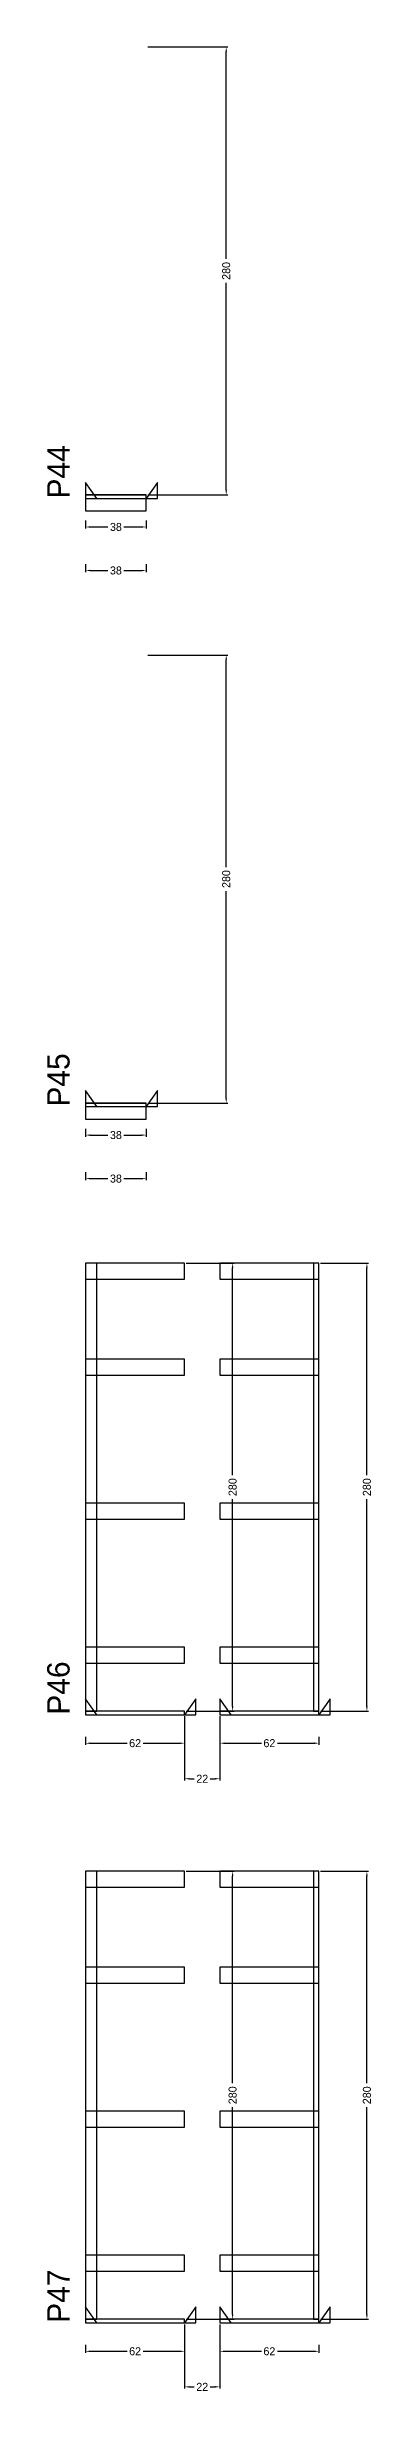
# Model space of a CAD drawing. Header units: centimetres. Extents: x -10500 to 4299, y -12546 to 295.
# Drawn here: x 3976 to 4179, y -9163 to -7698 of the extents above; entities that cross this region are included whole.
import ezdxf

# ---------------------------------------------------------------- set-up
doc = ezdxf.new("R2010")
doc.units = ezdxf.units.CM
for name, color, linetype in [('COTA', 241, 'Continuous'), ('NOMENCLATURA', 7, 'Continuous'), ('SARR_2.2x10', 60, 'Continuous'), ('SARR_2.2x7', 40, 'Continuous')]:
    doc.layers.add(name, color=color, linetype=linetype)
doc.dimstyles.new('PAINEL-NOVA', dxfattribs={"dimtxt": 5, "dimasz": 3, "dimexe": 1, "dimexo": 1, "dimgap": 1, "dimtad": 1, "dimcen": 2.5, "dimazin": 3, "dimtfac": 1, "dimtmove": 0, "dimatfit": 3})

# ---------------------------------------------------------------- blocks, each defined once
blk = doc.blocks.new('_CLOSEDFILLED')
at = {"color": 0, "linetype": 'BYBLOCK'}
blk.add_solid([(-1, 0.16), (0, 0), (-1, -0.16)], dxfattribs=at)
blk = doc.blocks.new('*D719')
for p, q in [((4000, -7993.8), (4000, -7998.8)), ((4003, -7997.8), (4014, -7997.8)), ((4024, -7997.8), (4035, -7997.8)), ((4038, -7993.8), (4038, -7998.8))]:
    blk.add_line(p, q)
at = {"layer": 'Defpoints'}
for p in [(4000, -7992.8), (4000, -7997.8), (4038, -7992.8)]:
    blk.add_point(p, dxfattribs=at)
at = {"layer": 'SARR_2.2x10', "xscale": 3, "yscale": 3, "rotation": 180}
blk.add_blockref('_CLOSEDFILLED', (4000, -7997.8), dxfattribs=at)
at = {"layer": 'SARR_2.2x10', "xscale": 3, "yscale": 3}
blk.add_blockref('_CLOSEDFILLED', (4038, -7997.8), dxfattribs=at)
at = {"layer": 'SARR_2.2x10', "insert": (4019, -7997.8), "char_height": 5, "attachment_point": 5}
blk.add_mtext('38', dxfattribs=at)
blk = doc.blocks.new('*D720')
for p, q in [((4039, -7697.8), (4089, -7697.8)), ((4088, -7830.3), (4088, -7700.8)), ((4088, -7974.8), (4088, -7845.3)), ((4039, -7977.8), (4089, -7977.8))]:
    blk.add_line(p, q)
at = {"layer": 'Defpoints'}
for p in [(4038, -7697.8), (4038, -7977.8), (4088, -7977.8)]:
    blk.add_point(p, dxfattribs=at)
at = {"layer": 'SARR_2.2x10', "xscale": 3, "yscale": 3}
for p, rotation in [((4088, -7697.8), 90), ((4088, -7977.8), 270)]:
    blk.add_blockref('_CLOSEDFILLED', p, dxfattribs=dict(at, rotation=rotation))
at = {"layer": 'SARR_2.2x10', "insert": (4088, -7837.8), "char_height": 5, "attachment_point": 5, "rotation": 90}
blk.add_mtext('280', dxfattribs=at)
blk = doc.blocks.new('*D721')
for p, q in [((4039, -7697.8), (4089, -7697.8)), ((4088, -7830.3), (4088, -7700.8)), ((4088, -7974.8), (4088, -7845.3)), ((4039, -7977.8), (4089, -7977.8))]:
    blk.add_line(p, q)
at = {"layer": 'Defpoints'}
for p in [(4038, -7697.8), (4038, -7977.8), (4088, -7977.8)]:
    blk.add_point(p, dxfattribs=at)
at = {"layer": 'SARR_2.2x10', "xscale": 3, "yscale": 3}
for p, rotation in [((4088, -7697.8), 90), ((4088, -7977.8), 270)]:
    blk.add_blockref('_CLOSEDFILLED', p, dxfattribs=dict(at, rotation=rotation))
at = {"layer": 'SARR_2.2x10', "insert": (4088, -7837.8), "char_height": 5, "attachment_point": 5, "rotation": 90}
blk.add_mtext('280', dxfattribs=at)
blk = doc.blocks.new('*D722')
for p, q in [((4039, -7697.8), (4089, -7697.8)), ((4088, -7830.3), (4088, -7700.8)), ((4088, -7974.8), (4088, -7845.3)), ((4039, -7977.8), (4089, -7977.8))]:
    blk.add_line(p, q)
at = {"layer": 'Defpoints'}
for p in [(4038, -7697.8), (4038, -7977.8), (4088, -7977.8)]:
    blk.add_point(p, dxfattribs=at)
at = {"layer": 'SARR_2.2x10', "xscale": 3, "yscale": 3}
for p, rotation in [((4088, -7697.8), 90), ((4088, -7977.8), 270)]:
    blk.add_blockref('_CLOSEDFILLED', p, dxfattribs=dict(at, rotation=rotation))
at = {"layer": 'SARR_2.2x10', "insert": (4088, -7837.8), "char_height": 5, "attachment_point": 5, "rotation": 90}
blk.add_mtext('280', dxfattribs=at)
blk = doc.blocks.new('*D723')
for p, q in [((4039, -7697.8), (4089, -7697.8)), ((4088, -7830.3), (4088, -7700.8)), ((4088, -7974.8), (4088, -7845.3)), ((4039, -7977.8), (4089, -7977.8))]:
    blk.add_line(p, q)
at = {"layer": 'Defpoints'}
for p in [(4038, -7697.8), (4038, -7977.8), (4088, -7977.8)]:
    blk.add_point(p, dxfattribs=at)
at = {"layer": 'SARR_2.2x10', "xscale": 3, "yscale": 3}
for p, rotation in [((4088, -7697.8), 90), ((4088, -7977.8), 270)]:
    blk.add_blockref('_CLOSEDFILLED', p, dxfattribs=dict(at, rotation=rotation))
at = {"layer": 'SARR_2.2x10', "insert": (4088, -7837.8), "char_height": 5, "attachment_point": 5, "rotation": 90}
blk.add_mtext('280', dxfattribs=at)
blk = doc.blocks.new('*D724')
for p, q in [((4000, -8021), (4000, -8026)), ((4003, -8025), (4014, -8025)), ((4024, -8025), (4035, -8025)), ((4038, -8021), (4038, -8026))]:
    blk.add_line(p, q)
at = {"layer": 'Defpoints'}
for p in [(4000, -8020), (4000, -8025), (4038, -8020)]:
    blk.add_point(p, dxfattribs=at)
at = {"layer": 'SARR_2.2x10', "xscale": 3, "yscale": 3, "rotation": 180}
blk.add_blockref('_CLOSEDFILLED', (4000, -8025), dxfattribs=at)
at = {"layer": 'SARR_2.2x10', "xscale": 3, "yscale": 3}
blk.add_blockref('_CLOSEDFILLED', (4038, -8025), dxfattribs=at)
at = {"layer": 'SARR_2.2x10', "insert": (4019, -8025), "char_height": 5, "attachment_point": 5}
blk.add_mtext('38', dxfattribs=at)
blk = doc.blocks.new('GRA-E')
at = {"layer": 'SARR_2.2x7'}
blk.add_lwpolyline([(0, 0), (7, 0), (0, 10)], close=True, dxfattribs=at)
blk = doc.blocks.new('GRA-D')
at = {"layer": 'SARR_2.2x7'}
blk.add_lwpolyline([(0, 0), (7, 0), (7, 10)], close=True, dxfattribs=at)
blk = doc.blocks.new('*D745')
for p, q in [((4000, -8373.8), (4000, -8378.8)), ((4003, -8377.8), (4014, -8377.8)), ((4024, -8377.8), (4035, -8377.8)), ((4038, -8373.8), (4038, -8378.8))]:
    blk.add_line(p, q)
at = {"layer": 'Defpoints'}
for p in [(4000, -8372.8), (4000, -8377.8), (4038, -8372.8)]:
    blk.add_point(p, dxfattribs=at)
at = {"layer": 'SARR_2.2x10', "xscale": 3, "yscale": 3, "rotation": 180}
blk.add_blockref('_CLOSEDFILLED', (4000, -8377.8), dxfattribs=at)
at = {"layer": 'SARR_2.2x10', "xscale": 3, "yscale": 3}
blk.add_blockref('_CLOSEDFILLED', (4038, -8377.8), dxfattribs=at)
at = {"layer": 'SARR_2.2x10', "insert": (4019, -8377.8), "char_height": 5, "attachment_point": 5}
blk.add_mtext('38', dxfattribs=at)
blk = doc.blocks.new('*D746')
for p, q in [((4039, -8077.8), (4089, -8077.8)), ((4088, -8210.3), (4088, -8080.8)), ((4088, -8354.8), (4088, -8225.3)), ((4039, -8357.8), (4089, -8357.8))]:
    blk.add_line(p, q)
at = {"layer": 'Defpoints'}
for p in [(4038, -8077.8), (4038, -8357.8), (4088, -8357.8)]:
    blk.add_point(p, dxfattribs=at)
at = {"layer": 'SARR_2.2x10', "xscale": 3, "yscale": 3}
for p, rotation in [((4088, -8077.8), 90), ((4088, -8357.8), 270)]:
    blk.add_blockref('_CLOSEDFILLED', p, dxfattribs=dict(at, rotation=rotation))
at = {"layer": 'SARR_2.2x10', "insert": (4088, -8217.8), "char_height": 5, "attachment_point": 5, "rotation": 90}
blk.add_mtext('280', dxfattribs=at)
blk = doc.blocks.new('*D747')
for p, q in [((4039, -8077.8), (4089, -8077.8)), ((4088, -8210.3), (4088, -8080.8)), ((4088, -8354.8), (4088, -8225.3)), ((4039, -8357.8), (4089, -8357.8))]:
    blk.add_line(p, q)
at = {"layer": 'Defpoints'}
for p in [(4038, -8077.8), (4038, -8357.8), (4088, -8357.8)]:
    blk.add_point(p, dxfattribs=at)
at = {"layer": 'SARR_2.2x10', "xscale": 3, "yscale": 3}
for p, rotation in [((4088, -8077.8), 90), ((4088, -8357.8), 270)]:
    blk.add_blockref('_CLOSEDFILLED', p, dxfattribs=dict(at, rotation=rotation))
at = {"layer": 'SARR_2.2x10', "insert": (4088, -8217.8), "char_height": 5, "attachment_point": 5, "rotation": 90}
blk.add_mtext('280', dxfattribs=at)
blk = doc.blocks.new('*D748')
for p, q in [((4039, -8077.8), (4089, -8077.8)), ((4088, -8210.3), (4088, -8080.8)), ((4088, -8354.8), (4088, -8225.3)), ((4039, -8357.8), (4089, -8357.8))]:
    blk.add_line(p, q)
at = {"layer": 'Defpoints'}
for p in [(4038, -8077.8), (4038, -8357.8), (4088, -8357.8)]:
    blk.add_point(p, dxfattribs=at)
at = {"layer": 'SARR_2.2x10', "xscale": 3, "yscale": 3}
for p, rotation in [((4088, -8077.8), 90), ((4088, -8357.8), 270)]:
    blk.add_blockref('_CLOSEDFILLED', p, dxfattribs=dict(at, rotation=rotation))
at = {"layer": 'SARR_2.2x10', "insert": (4088, -8217.8), "char_height": 5, "attachment_point": 5, "rotation": 90}
blk.add_mtext('280', dxfattribs=at)
blk = doc.blocks.new('*D749')
for p, q in [((4039, -8077.8), (4089, -8077.8)), ((4088, -8210.3), (4088, -8080.8)), ((4088, -8354.8), (4088, -8225.3)), ((4039, -8357.8), (4089, -8357.8))]:
    blk.add_line(p, q)
at = {"layer": 'Defpoints'}
for p in [(4038, -8077.8), (4038, -8357.8), (4088, -8357.8)]:
    blk.add_point(p, dxfattribs=at)
at = {"layer": 'SARR_2.2x10', "xscale": 3, "yscale": 3}
for p, rotation in [((4088, -8077.8), 90), ((4088, -8357.8), 270)]:
    blk.add_blockref('_CLOSEDFILLED', p, dxfattribs=dict(at, rotation=rotation))
at = {"layer": 'SARR_2.2x10', "insert": (4088, -8217.8), "char_height": 5, "attachment_point": 5, "rotation": 90}
blk.add_mtext('280', dxfattribs=at)
blk = doc.blocks.new('*D750')
for p, q in [((4000, -8401), (4000, -8406)), ((4003, -8405), (4014, -8405)), ((4024, -8405), (4035, -8405)), ((4038, -8401), (4038, -8406))]:
    blk.add_line(p, q)
at = {"layer": 'Defpoints'}
for p in [(4000, -8400), (4000, -8405), (4038, -8400)]:
    blk.add_point(p, dxfattribs=at)
at = {"layer": 'SARR_2.2x10', "xscale": 3, "yscale": 3, "rotation": 180}
blk.add_blockref('_CLOSEDFILLED', (4000, -8405), dxfattribs=at)
at = {"layer": 'SARR_2.2x10', "xscale": 3, "yscale": 3}
blk.add_blockref('_CLOSEDFILLED', (4038, -8405), dxfattribs=at)
at = {"layer": 'SARR_2.2x10', "insert": (4019, -8405), "char_height": 5, "attachment_point": 5}
blk.add_mtext('38', dxfattribs=at)
blk = doc.blocks.new('*D771')
for p, q in [((4000, -8753.8), (4000, -8758.8)), ((4003, -8757.8), (4026, -8757.8)), ((4036, -8757.8), (4059, -8757.8)), ((4062, -8753.8), (4062, -8758.8))]:
    blk.add_line(p, q)
at = {"layer": 'Defpoints'}
for p in [(4000, -8752.8), (4000, -8757.8), (4062, -8752.8)]:
    blk.add_point(p, dxfattribs=at)
at = {"layer": 'SARR_2.2x10', "xscale": 3, "yscale": 3, "rotation": 180}
blk.add_blockref('_CLOSEDFILLED', (4000, -8757.8), dxfattribs=at)
at = {"layer": 'SARR_2.2x10', "xscale": 3, "yscale": 3}
blk.add_blockref('_CLOSEDFILLED', (4062, -8757.8), dxfattribs=at)
at = {"layer": 'SARR_2.2x10', "insert": (4031, -8757.8), "char_height": 5, "attachment_point": 5}
blk.add_mtext('62', dxfattribs=at)
blk = doc.blocks.new('*D772')
for p, q in [((4063, -8457.8), (4093, -8457.8)), ((4092, -8590.3), (4092, -8460.8)), ((4092, -8734.8), (4092, -8605.3)), ((4063, -8737.8), (4093, -8737.8))]:
    blk.add_line(p, q)
at = {"layer": 'Defpoints'}
for p in [(4062, -8457.8), (4062, -8737.8), (4092, -8737.8)]:
    blk.add_point(p, dxfattribs=at)
at = {"layer": 'SARR_2.2x10', "xscale": 3, "yscale": 3}
for p, rotation in [((4092, -8457.8), 90), ((4092, -8737.8), 270)]:
    blk.add_blockref('_CLOSEDFILLED', p, dxfattribs=dict(at, rotation=rotation))
at = {"layer": 'SARR_2.2x10', "insert": (4092, -8597.8), "char_height": 5, "attachment_point": 5, "rotation": 90}
blk.add_mtext('280', dxfattribs=at)
blk = doc.blocks.new('*D773')
for p, q in [((4084, -8753.8), (4084, -8758.8)), ((4087, -8757.8), (4110, -8757.8)), ((4120, -8757.8), (4143, -8757.8)), ((4146, -8753.8), (4146, -8758.8))]:
    blk.add_line(p, q)
at = {"layer": 'Defpoints'}
for p in [(4084, -8752.8), (4084, -8757.8), (4146, -8752.8)]:
    blk.add_point(p, dxfattribs=at)
at = {"layer": 'SARR_2.2x10', "xscale": 3, "yscale": 3, "rotation": 180}
blk.add_blockref('_CLOSEDFILLED', (4084, -8757.8), dxfattribs=at)
at = {"layer": 'SARR_2.2x10', "xscale": 3, "yscale": 3}
blk.add_blockref('_CLOSEDFILLED', (4146, -8757.8), dxfattribs=at)
at = {"layer": 'SARR_2.2x10', "insert": (4115, -8757.8), "char_height": 5, "attachment_point": 5}
blk.add_mtext('62', dxfattribs=at)
blk = doc.blocks.new('*D774')
for p, q in [((4147, -8457.8), (4177, -8457.8)), ((4176, -8590.3), (4176, -8460.8)), ((4176, -8734.8), (4176, -8605.3)), ((4147, -8737.8), (4177, -8737.8))]:
    blk.add_line(p, q)
at = {"layer": 'Defpoints'}
for p in [(4146, -8457.8), (4146, -8737.8), (4176, -8737.8)]:
    blk.add_point(p, dxfattribs=at)
at = {"layer": 'SARR_2.2x10', "xscale": 3, "yscale": 3}
for p, rotation in [((4176, -8457.8), 90), ((4176, -8737.8), 270)]:
    blk.add_blockref('_CLOSEDFILLED', p, dxfattribs=dict(at, rotation=rotation))
at = {"layer": 'SARR_2.2x10', "insert": (4176, -8597.8), "char_height": 5, "attachment_point": 5, "rotation": 90}
blk.add_mtext('280', dxfattribs=at)
blk = doc.blocks.new('*D775')
for p, q in [((4147, -8457.8), (4177, -8457.8)), ((4176, -8590.3), (4176, -8460.8)), ((4176, -8734.8), (4176, -8605.3)), ((4147, -8737.8), (4177, -8737.8))]:
    blk.add_line(p, q)
at = {"layer": 'Defpoints'}
for p in [(4146, -8457.8), (4146, -8737.8), (4176, -8737.8)]:
    blk.add_point(p, dxfattribs=at)
at = {"layer": 'SARR_2.2x10', "xscale": 3, "yscale": 3}
for p, rotation in [((4176, -8457.8), 90), ((4176, -8737.8), 270)]:
    blk.add_blockref('_CLOSEDFILLED', p, dxfattribs=dict(at, rotation=rotation))
at = {"layer": 'SARR_2.2x10', "insert": (4176, -8597.8), "char_height": 5, "attachment_point": 5, "rotation": 90}
blk.add_mtext('280', dxfattribs=at)
blk = doc.blocks.new('*D776')
for p, q in [((4147, -8457.8), (4177, -8457.8)), ((4176, -8590.3), (4176, -8460.8)), ((4176, -8734.8), (4176, -8605.3)), ((4147, -8737.8), (4177, -8737.8))]:
    blk.add_line(p, q)
at = {"layer": 'Defpoints'}
for p in [(4146, -8457.8), (4146, -8737.8), (4176, -8737.8)]:
    blk.add_point(p, dxfattribs=at)
at = {"layer": 'SARR_2.2x10', "xscale": 3, "yscale": 3}
for p, rotation in [((4176, -8457.8), 90), ((4176, -8737.8), 270)]:
    blk.add_blockref('_CLOSEDFILLED', p, dxfattribs=dict(at, rotation=rotation))
at = {"layer": 'SARR_2.2x10', "insert": (4176, -8597.8), "char_height": 5, "attachment_point": 5, "rotation": 90}
blk.add_mtext('280', dxfattribs=at)
blk = doc.blocks.new('*D777')
for p, q in [((4147, -8457.8), (4177, -8457.8)), ((4176, -8590.3), (4176, -8460.8)), ((4176, -8734.8), (4176, -8605.3)), ((4147, -8737.8), (4177, -8737.8))]:
    blk.add_line(p, q)
at = {"layer": 'Defpoints'}
for p in [(4146, -8457.8), (4146, -8737.8), (4176, -8737.8)]:
    blk.add_point(p, dxfattribs=at)
at = {"layer": 'SARR_2.2x10', "xscale": 3, "yscale": 3}
for p, rotation in [((4176, -8457.8), 90), ((4176, -8737.8), 270)]:
    blk.add_blockref('_CLOSEDFILLED', p, dxfattribs=dict(at, rotation=rotation))
at = {"layer": 'SARR_2.2x10', "insert": (4176, -8597.8), "char_height": 5, "attachment_point": 5, "rotation": 90}
blk.add_mtext('280', dxfattribs=at)
blk = doc.blocks.new('*D778')
for p, q in [((4147, -8457.8), (4177, -8457.8)), ((4176, -8590.3), (4176, -8460.8)), ((4176, -8734.8), (4176, -8605.3)), ((4147, -8737.8), (4177, -8737.8))]:
    blk.add_line(p, q)
at = {"layer": 'Defpoints'}
for p in [(4146, -8457.8), (4146, -8737.8), (4176, -8737.8)]:
    blk.add_point(p, dxfattribs=at)
at = {"layer": 'SARR_2.2x10', "xscale": 3, "yscale": 3}
for p, rotation in [((4176, -8457.8), 90), ((4176, -8737.8), 270)]:
    blk.add_blockref('_CLOSEDFILLED', p, dxfattribs=dict(at, rotation=rotation))
at = {"layer": 'SARR_2.2x10', "insert": (4176, -8597.8), "char_height": 5, "attachment_point": 5, "rotation": 90}
blk.add_mtext('280', dxfattribs=at)
blk = doc.blocks.new('*D779')
for p, q in [((4147, -8457.8), (4177, -8457.8)), ((4176, -8590.3), (4176, -8460.8)), ((4176, -8734.8), (4176, -8605.3)), ((4147, -8737.8), (4177, -8737.8))]:
    blk.add_line(p, q)
at = {"layer": 'Defpoints'}
for p in [(4146, -8457.8), (4146, -8737.8), (4176, -8737.8)]:
    blk.add_point(p, dxfattribs=at)
at = {"layer": 'SARR_2.2x10', "xscale": 3, "yscale": 3}
for p, rotation in [((4176, -8457.8), 90), ((4176, -8737.8), 270)]:
    blk.add_blockref('_CLOSEDFILLED', p, dxfattribs=dict(at, rotation=rotation))
at = {"layer": 'SARR_2.2x10', "insert": (4176, -8597.8), "char_height": 5, "attachment_point": 5, "rotation": 90}
blk.add_mtext('280', dxfattribs=at)
blk = doc.blocks.new('*D780')
for p, q in [((4147, -8457.8), (4177, -8457.8)), ((4176, -8590.3), (4176, -8460.8)), ((4176, -8734.8), (4176, -8605.3)), ((4147, -8737.8), (4177, -8737.8))]:
    blk.add_line(p, q)
at = {"layer": 'Defpoints'}
for p in [(4146, -8457.8), (4146, -8737.8), (4176, -8737.8)]:
    blk.add_point(p, dxfattribs=at)
at = {"layer": 'SARR_2.2x10', "xscale": 3, "yscale": 3}
for p, rotation in [((4176, -8457.8), 90), ((4176, -8737.8), 270)]:
    blk.add_blockref('_CLOSEDFILLED', p, dxfattribs=dict(at, rotation=rotation))
at = {"layer": 'SARR_2.2x10', "insert": (4176, -8597.8), "char_height": 5, "attachment_point": 5, "rotation": 90}
blk.add_mtext('280', dxfattribs=at)
blk = doc.blocks.new('*D781')
for p, q in [((4147, -8457.8), (4177, -8457.8)), ((4176, -8590.3), (4176, -8460.8)), ((4176, -8734.8), (4176, -8605.3)), ((4147, -8737.8), (4177, -8737.8))]:
    blk.add_line(p, q)
at = {"layer": 'Defpoints'}
for p in [(4146, -8457.8), (4146, -8737.8), (4176, -8737.8)]:
    blk.add_point(p, dxfattribs=at)
at = {"layer": 'SARR_2.2x10', "xscale": 3, "yscale": 3}
for p, rotation in [((4176, -8457.8), 90), ((4176, -8737.8), 270)]:
    blk.add_blockref('_CLOSEDFILLED', p, dxfattribs=dict(at, rotation=rotation))
at = {"layer": 'SARR_2.2x10', "insert": (4176, -8597.8), "char_height": 5, "attachment_point": 5, "rotation": 90}
blk.add_mtext('280', dxfattribs=at)
blk = doc.blocks.new('*D782')
for p, q in [((4147, -8457.8), (4177, -8457.8)), ((4176, -8590.3), (4176, -8460.8)), ((4176, -8734.8), (4176, -8605.3)), ((4147, -8737.8), (4177, -8737.8))]:
    blk.add_line(p, q)
at = {"layer": 'Defpoints'}
for p in [(4146, -8457.8), (4146, -8737.8), (4176, -8737.8)]:
    blk.add_point(p, dxfattribs=at)
at = {"layer": 'SARR_2.2x10', "xscale": 3, "yscale": 3}
for p, rotation in [((4176, -8457.8), 90), ((4176, -8737.8), 270)]:
    blk.add_blockref('_CLOSEDFILLED', p, dxfattribs=dict(at, rotation=rotation))
at = {"layer": 'SARR_2.2x10', "insert": (4176, -8597.8), "char_height": 5, "attachment_point": 5, "rotation": 90}
blk.add_mtext('280', dxfattribs=at)
blk = doc.blocks.new('*D783')
for p, q in [((4147, -8457.8), (4177, -8457.8)), ((4176, -8590.3), (4176, -8460.8)), ((4176, -8734.8), (4176, -8605.3)), ((4147, -8737.8), (4177, -8737.8))]:
    blk.add_line(p, q)
at = {"layer": 'Defpoints'}
for p in [(4146, -8457.8), (4146, -8737.8), (4176, -8737.8)]:
    blk.add_point(p, dxfattribs=at)
at = {"layer": 'SARR_2.2x10', "xscale": 3, "yscale": 3}
for p, rotation in [((4176, -8457.8), 90), ((4176, -8737.8), 270)]:
    blk.add_blockref('_CLOSEDFILLED', p, dxfattribs=dict(at, rotation=rotation))
at = {"layer": 'SARR_2.2x10', "insert": (4176, -8597.8), "char_height": 5, "attachment_point": 5, "rotation": 90}
blk.add_mtext('280', dxfattribs=at)
blk = doc.blocks.new('*D784')
for p, q in [((4062, -8741), (4062, -8781)), ((4084, -8741), (4084, -8781)), ((4065, -8780), (4068, -8780)), ((4078, -8780), (4081, -8780))]:
    blk.add_line(p, q)
at = {"layer": 'Defpoints'}
for p in [(4062, -8740), (4084, -8740), (4062, -8780)]:
    blk.add_point(p, dxfattribs=at)
at = {"layer": 'COTA', "xscale": 3, "yscale": 3, "rotation": 180}
blk.add_blockref('_CLOSEDFILLED', (4062, -8780), dxfattribs=at)
at = {"layer": 'COTA', "xscale": 3, "yscale": 3}
blk.add_blockref('_CLOSEDFILLED', (4084, -8780), dxfattribs=at)
at = {"layer": 'COTA', "insert": (4073, -8780), "char_height": 5, "attachment_point": 5}
blk.add_mtext('22', dxfattribs=at)
blk = doc.blocks.new('*D805')
for p, q in [((4000, -9133.8), (4000, -9138.8)), ((4003, -9137.8), (4026, -9137.8)), ((4036, -9137.8), (4059, -9137.8)), ((4062, -9133.8), (4062, -9138.8))]:
    blk.add_line(p, q)
at = {"layer": 'Defpoints'}
for p in [(4000, -9132.8), (4000, -9137.8), (4062, -9132.8)]:
    blk.add_point(p, dxfattribs=at)
at = {"layer": 'SARR_2.2x10', "xscale": 3, "yscale": 3, "rotation": 180}
blk.add_blockref('_CLOSEDFILLED', (4000, -9137.8), dxfattribs=at)
at = {"layer": 'SARR_2.2x10', "xscale": 3, "yscale": 3}
blk.add_blockref('_CLOSEDFILLED', (4062, -9137.8), dxfattribs=at)
at = {"layer": 'SARR_2.2x10', "insert": (4031, -9137.8), "char_height": 5, "attachment_point": 5}
blk.add_mtext('62', dxfattribs=at)
blk = doc.blocks.new('*D806')
for p, q in [((4063, -8837.8), (4093, -8837.8)), ((4092, -8970.3), (4092, -8840.8)), ((4092, -9114.8), (4092, -8985.3)), ((4063, -9117.8), (4093, -9117.8))]:
    blk.add_line(p, q)
at = {"layer": 'Defpoints'}
for p in [(4062, -8837.8), (4062, -9117.8), (4092, -9117.8)]:
    blk.add_point(p, dxfattribs=at)
at = {"layer": 'SARR_2.2x10', "xscale": 3, "yscale": 3}
for p, rotation in [((4092, -8837.8), 90), ((4092, -9117.8), 270)]:
    blk.add_blockref('_CLOSEDFILLED', p, dxfattribs=dict(at, rotation=rotation))
at = {"layer": 'SARR_2.2x10', "insert": (4092, -8977.8), "char_height": 5, "attachment_point": 5, "rotation": 90}
blk.add_mtext('280', dxfattribs=at)
blk = doc.blocks.new('*D807')
for p, q in [((4084, -9133.8), (4084, -9138.8)), ((4087, -9137.8), (4110, -9137.8)), ((4120, -9137.8), (4143, -9137.8)), ((4146, -9133.8), (4146, -9138.8))]:
    blk.add_line(p, q)
at = {"layer": 'Defpoints'}
for p in [(4084, -9132.8), (4084, -9137.8), (4146, -9132.8)]:
    blk.add_point(p, dxfattribs=at)
at = {"layer": 'SARR_2.2x10', "xscale": 3, "yscale": 3, "rotation": 180}
blk.add_blockref('_CLOSEDFILLED', (4084, -9137.8), dxfattribs=at)
at = {"layer": 'SARR_2.2x10', "xscale": 3, "yscale": 3}
blk.add_blockref('_CLOSEDFILLED', (4146, -9137.8), dxfattribs=at)
at = {"layer": 'SARR_2.2x10', "insert": (4115, -9137.8), "char_height": 5, "attachment_point": 5}
blk.add_mtext('62', dxfattribs=at)
blk = doc.blocks.new('*D808')
for p, q in [((4147, -8837.8), (4177, -8837.8)), ((4176, -8970.3), (4176, -8840.8)), ((4176, -9114.8), (4176, -8985.3)), ((4147, -9117.8), (4177, -9117.8))]:
    blk.add_line(p, q)
at = {"layer": 'Defpoints'}
for p in [(4146, -8837.8), (4146, -9117.8), (4176, -9117.8)]:
    blk.add_point(p, dxfattribs=at)
at = {"layer": 'SARR_2.2x10', "xscale": 3, "yscale": 3}
for p, rotation in [((4176, -8837.8), 90), ((4176, -9117.8), 270)]:
    blk.add_blockref('_CLOSEDFILLED', p, dxfattribs=dict(at, rotation=rotation))
at = {"layer": 'SARR_2.2x10', "insert": (4176, -8977.8), "char_height": 5, "attachment_point": 5, "rotation": 90}
blk.add_mtext('280', dxfattribs=at)
blk = doc.blocks.new('*D809')
for p, q in [((4147, -8837.8), (4177, -8837.8)), ((4176, -8970.3), (4176, -8840.8)), ((4176, -9114.8), (4176, -8985.3)), ((4147, -9117.8), (4177, -9117.8))]:
    blk.add_line(p, q)
at = {"layer": 'Defpoints'}
for p in [(4146, -8837.8), (4146, -9117.8), (4176, -9117.8)]:
    blk.add_point(p, dxfattribs=at)
at = {"layer": 'SARR_2.2x10', "xscale": 3, "yscale": 3}
for p, rotation in [((4176, -8837.8), 90), ((4176, -9117.8), 270)]:
    blk.add_blockref('_CLOSEDFILLED', p, dxfattribs=dict(at, rotation=rotation))
at = {"layer": 'SARR_2.2x10', "insert": (4176, -8977.8), "char_height": 5, "attachment_point": 5, "rotation": 90}
blk.add_mtext('280', dxfattribs=at)
blk = doc.blocks.new('*D810')
for p, q in [((4147, -8837.8), (4177, -8837.8)), ((4176, -8970.3), (4176, -8840.8)), ((4176, -9114.8), (4176, -8985.3)), ((4147, -9117.8), (4177, -9117.8))]:
    blk.add_line(p, q)
at = {"layer": 'Defpoints'}
for p in [(4146, -8837.8), (4146, -9117.8), (4176, -9117.8)]:
    blk.add_point(p, dxfattribs=at)
at = {"layer": 'SARR_2.2x10', "xscale": 3, "yscale": 3}
for p, rotation in [((4176, -8837.8), 90), ((4176, -9117.8), 270)]:
    blk.add_blockref('_CLOSEDFILLED', p, dxfattribs=dict(at, rotation=rotation))
at = {"layer": 'SARR_2.2x10', "insert": (4176, -8977.8), "char_height": 5, "attachment_point": 5, "rotation": 90}
blk.add_mtext('280', dxfattribs=at)
blk = doc.blocks.new('*D811')
for p, q in [((4147, -8837.8), (4177, -8837.8)), ((4176, -8970.3), (4176, -8840.8)), ((4176, -9114.8), (4176, -8985.3)), ((4147, -9117.8), (4177, -9117.8))]:
    blk.add_line(p, q)
at = {"layer": 'Defpoints'}
for p in [(4146, -8837.8), (4146, -9117.8), (4176, -9117.8)]:
    blk.add_point(p, dxfattribs=at)
at = {"layer": 'SARR_2.2x10', "xscale": 3, "yscale": 3}
for p, rotation in [((4176, -8837.8), 90), ((4176, -9117.8), 270)]:
    blk.add_blockref('_CLOSEDFILLED', p, dxfattribs=dict(at, rotation=rotation))
at = {"layer": 'SARR_2.2x10', "insert": (4176, -8977.8), "char_height": 5, "attachment_point": 5, "rotation": 90}
blk.add_mtext('280', dxfattribs=at)
blk = doc.blocks.new('*D812')
for p, q in [((4147, -8837.8), (4177, -8837.8)), ((4176, -8970.3), (4176, -8840.8)), ((4176, -9114.8), (4176, -8985.3)), ((4147, -9117.8), (4177, -9117.8))]:
    blk.add_line(p, q)
at = {"layer": 'Defpoints'}
for p in [(4146, -8837.8), (4146, -9117.8), (4176, -9117.8)]:
    blk.add_point(p, dxfattribs=at)
at = {"layer": 'SARR_2.2x10', "xscale": 3, "yscale": 3}
for p, rotation in [((4176, -8837.8), 90), ((4176, -9117.8), 270)]:
    blk.add_blockref('_CLOSEDFILLED', p, dxfattribs=dict(at, rotation=rotation))
at = {"layer": 'SARR_2.2x10', "insert": (4176, -8977.8), "char_height": 5, "attachment_point": 5, "rotation": 90}
blk.add_mtext('280', dxfattribs=at)
blk = doc.blocks.new('*D813')
for p, q in [((4147, -8837.8), (4177, -8837.8)), ((4176, -8970.3), (4176, -8840.8)), ((4176, -9114.8), (4176, -8985.3)), ((4147, -9117.8), (4177, -9117.8))]:
    blk.add_line(p, q)
at = {"layer": 'Defpoints'}
for p in [(4146, -8837.8), (4146, -9117.8), (4176, -9117.8)]:
    blk.add_point(p, dxfattribs=at)
at = {"layer": 'SARR_2.2x10', "xscale": 3, "yscale": 3}
for p, rotation in [((4176, -8837.8), 90), ((4176, -9117.8), 270)]:
    blk.add_blockref('_CLOSEDFILLED', p, dxfattribs=dict(at, rotation=rotation))
at = {"layer": 'SARR_2.2x10', "insert": (4176, -8977.8), "char_height": 5, "attachment_point": 5, "rotation": 90}
blk.add_mtext('280', dxfattribs=at)
blk = doc.blocks.new('*D814')
for p, q in [((4147, -8837.8), (4177, -8837.8)), ((4176, -8970.3), (4176, -8840.8)), ((4176, -9114.8), (4176, -8985.3)), ((4147, -9117.8), (4177, -9117.8))]:
    blk.add_line(p, q)
at = {"layer": 'Defpoints'}
for p in [(4146, -8837.8), (4146, -9117.8), (4176, -9117.8)]:
    blk.add_point(p, dxfattribs=at)
at = {"layer": 'SARR_2.2x10', "xscale": 3, "yscale": 3}
for p, rotation in [((4176, -8837.8), 90), ((4176, -9117.8), 270)]:
    blk.add_blockref('_CLOSEDFILLED', p, dxfattribs=dict(at, rotation=rotation))
at = {"layer": 'SARR_2.2x10', "insert": (4176, -8977.8), "char_height": 5, "attachment_point": 5, "rotation": 90}
blk.add_mtext('280', dxfattribs=at)
blk = doc.blocks.new('*D815')
for p, q in [((4147, -8837.8), (4177, -8837.8)), ((4176, -8970.3), (4176, -8840.8)), ((4176, -9114.8), (4176, -8985.3)), ((4147, -9117.8), (4177, -9117.8))]:
    blk.add_line(p, q)
at = {"layer": 'Defpoints'}
for p in [(4146, -8837.8), (4146, -9117.8), (4176, -9117.8)]:
    blk.add_point(p, dxfattribs=at)
at = {"layer": 'SARR_2.2x10', "xscale": 3, "yscale": 3}
for p, rotation in [((4176, -8837.8), 90), ((4176, -9117.8), 270)]:
    blk.add_blockref('_CLOSEDFILLED', p, dxfattribs=dict(at, rotation=rotation))
at = {"layer": 'SARR_2.2x10', "insert": (4176, -8977.8), "char_height": 5, "attachment_point": 5, "rotation": 90}
blk.add_mtext('280', dxfattribs=at)
blk = doc.blocks.new('*D816')
for p, q in [((4147, -8837.8), (4177, -8837.8)), ((4176, -8970.3), (4176, -8840.8)), ((4176, -9114.8), (4176, -8985.3)), ((4147, -9117.8), (4177, -9117.8))]:
    blk.add_line(p, q)
at = {"layer": 'Defpoints'}
for p in [(4146, -8837.8), (4146, -9117.8), (4176, -9117.8)]:
    blk.add_point(p, dxfattribs=at)
at = {"layer": 'SARR_2.2x10', "xscale": 3, "yscale": 3}
for p, rotation in [((4176, -8837.8), 90), ((4176, -9117.8), 270)]:
    blk.add_blockref('_CLOSEDFILLED', p, dxfattribs=dict(at, rotation=rotation))
at = {"layer": 'SARR_2.2x10', "insert": (4176, -8977.8), "char_height": 5, "attachment_point": 5, "rotation": 90}
blk.add_mtext('280', dxfattribs=at)
blk = doc.blocks.new('*D817')
for p, q in [((4147, -8837.8), (4177, -8837.8)), ((4176, -8970.3), (4176, -8840.8)), ((4176, -9114.8), (4176, -8985.3)), ((4147, -9117.8), (4177, -9117.8))]:
    blk.add_line(p, q)
at = {"layer": 'Defpoints'}
for p in [(4146, -8837.8), (4146, -9117.8), (4176, -9117.8)]:
    blk.add_point(p, dxfattribs=at)
at = {"layer": 'SARR_2.2x10', "xscale": 3, "yscale": 3}
for p, rotation in [((4176, -8837.8), 90), ((4176, -9117.8), 270)]:
    blk.add_blockref('_CLOSEDFILLED', p, dxfattribs=dict(at, rotation=rotation))
at = {"layer": 'SARR_2.2x10', "insert": (4176, -8977.8), "char_height": 5, "attachment_point": 5, "rotation": 90}
blk.add_mtext('280', dxfattribs=at)
blk = doc.blocks.new('*D818')
for p, q in [((4062, -9121), (4062, -9161)), ((4084, -9121), (4084, -9161)), ((4065, -9160), (4068, -9160)), ((4078, -9160), (4081, -9160))]:
    blk.add_line(p, q)
at = {"layer": 'Defpoints'}
for p in [(4062, -9120), (4084, -9120), (4062, -9160)]:
    blk.add_point(p, dxfattribs=at)
at = {"layer": 'COTA', "xscale": 3, "yscale": 3, "rotation": 180}
blk.add_blockref('_CLOSEDFILLED', (4062, -9160), dxfattribs=at)
at = {"layer": 'COTA', "xscale": 3, "yscale": 3}
blk.add_blockref('_CLOSEDFILLED', (4084, -9160), dxfattribs=at)
at = {"layer": 'COTA', "insert": (4073, -9160), "char_height": 5, "attachment_point": 5}
blk.add_mtext('22', dxfattribs=at)

msp = doc.modelspace()

# ---------------------------------------------------------------- linework, layer by layer
at = {"layer": 'SARR_2.2x10'}
for p, q in [((4038, -7977.8), (4000, -7977.8)), ((4000, -7977.8), (4000, -7987.8)), ((4038, -7987.8), (4038, -7977.8)), ((4000, -7987.8), (4038, -7987.8)), ((4038, -8357.8), (4000, -8357.8)), ((4000, -8357.8), (4000, -8367.8)), ((4000, -8367.8), (4038, -8367.8)), ((4038, -8367.8), (4038, -8357.8)), ((4062, -8457.8), (4000, -8457.8)), ((4000, -8457.8), (4000, -8467.8)), ((4000, -8467.8), (4062, -8467.8)), ((4062, -8467.8), (4062, -8457.8)), ((4146, -8457.8), (4084, -8457.8)), ((4084, -8457.8), (4084, -8467.8)), ((4084, -8467.8), (4146, -8467.8)), ((4146, -8467.8), (4146, -8457.8)), ((4062, -8517.8), (4000, -8517.8)), ((4000, -8517.8), (4000, -8527.8)), ((4000, -8527.8), (4062, -8527.8)), ((4062, -8527.8), (4062, -8517.8)), ((4146, -8517.8), (4084, -8517.8)), ((4084, -8517.8), (4084, -8527.8)), ((4084, -8527.8), (4146, -8527.8)), ((4146, -8527.8), (4146, -8517.8)), ((4062, -8607.8), (4000, -8607.8)), ((4000, -8607.8), (4000, -8617.8)), ((4062, -8617.8), (4062, -8607.8)), ((4146, -8607.8), (4084, -8607.8)), ((4084, -8607.8), (4084, -8617.8)), ((4146, -8617.8), (4146, -8607.8)), ((4000, -8617.8), (4062, -8617.8)), ((4084, -8617.8), (4146, -8617.8)), ((4062, -8697.8), (4000, -8697.8)), ((4000, -8697.8), (4000, -8707.8)), ((4062, -8707.8), (4062, -8697.8)), ((4146, -8697.8), (4084, -8697.8)), ((4084, -8697.8), (4084, -8707.8)), ((4146, -8707.8), (4146, -8697.8)), ((4000, -8707.8), (4062, -8707.8)), ((4084, -8707.8), (4146, -8707.8)), ((4062, -8837.8), (4000, -8837.8)), ((4000, -8837.8), (4000, -8847.8)), ((4000, -8847.8), (4062, -8847.8)), ((4062, -8847.8), (4062, -8837.8)), ((4146, -8837.8), (4084, -8837.8)), ((4084, -8837.8), (4084, -8847.8)), ((4084, -8847.8), (4146, -8847.8)), ((4146, -8847.8), (4146, -8837.8)), ((4062, -8897.8), (4000, -8897.8)), ((4000, -8897.8), (4000, -8907.8)), ((4000, -8907.8), (4062, -8907.8)), ((4062, -8907.8), (4062, -8897.8)), ((4146, -8897.8), (4084, -8897.8)), ((4084, -8897.8), (4084, -8907.8)), ((4084, -8907.8), (4146, -8907.8)), ((4146, -8907.8), (4146, -8897.8)), ((4062, -8987.8), (4000, -8987.8)), ((4000, -8987.8), (4000, -8997.8)), ((4000, -8997.8), (4062, -8997.8)), ((4062, -8997.8), (4062, -8987.8)), ((4146, -8987.8), (4084, -8987.8)), ((4084, -8987.8), (4084, -8997.8)), ((4084, -8997.8), (4146, -8997.8)), ((4146, -8997.8), (4146, -8987.8)), ((4062, -9077.8), (4000, -9077.8)), ((4000, -9077.8), (4000, -9087.8)), ((4062, -9087.8), (4062, -9077.8)), ((4146, -9077.8), (4084, -9077.8)), ((4084, -9077.8), (4084, -9087.8)), ((4146, -9087.8), (4146, -9077.8)), ((4000, -9087.8), (4062, -9087.8)), ((4084, -9087.8), (4146, -9087.8))]:
    msp.add_line(p, q, dxfattribs=at)
at = {"layer": 'SARR_2.2x7'}
for p, q in [((4038, -7977.8), (4000, -7977.8)), ((4000, -7977.8), (4000, -7980)), ((4000, -7977.8), (4007, -7977.8)), ((4000, -7977.8), (4007, -7977.8)), ((4000, -7977.8), (4007, -7977.8)), ((4000, -7977.8), (4007, -7977.8)), ((4000, -7980), (4038, -7980)), ((4007, -7977.8), (4038, -7977.8)), ((4007, -7977.8), (4038, -7977.8)), ((4007, -7977.8), (4038, -7977.8)), ((4007, -7977.8), (4038, -7977.8)), ((4038, -7980), (4038, -7977.8)), ((4038, -8357.8), (4000, -8357.8)), ((4000, -8357.8), (4000, -8360)), ((4000, -8357.8), (4007, -8357.8)), ((4000, -8357.8), (4007, -8357.8)), ((4000, -8357.8), (4007, -8357.8)), ((4000, -8357.8), (4007, -8357.8)), ((4000, -8360), (4038, -8360)), ((4007, -8357.8), (4038, -8357.8)), ((4007, -8357.8), (4038, -8357.8)), ((4007, -8357.8), (4038, -8357.8)), ((4007, -8357.8), (4038, -8357.8)), ((4038, -8360), (4038, -8357.8)), ((4007, -8457.8), (4000, -8457.8)), ((4000, -8457.8), (4000, -8737.8)), ((4007, -8737.8), (4007, -8457.8)), ((4146, -8457.8), (4142.5, -8457.8)), ((4142.5, -8457.8), (4142.5, -8737.8)), ((4146, -8737.8), (4146, -8457.8)), ((4062, -8737.8), (4000, -8737.8)), ((4000, -8737.8), (4000, -8740)), ((4000, -8737.8), (4007, -8737.8)), ((4000, -8740), (4062, -8740)), ((4062, -8740), (4062, -8737.8)), ((4146, -8737.8), (4084, -8737.8)), ((4084, -8737.8), (4084, -8740)), ((4084, -8740), (4146, -8740)), ((4142.5, -8737.8), (4146, -8737.8)), ((4146, -8740), (4146, -8737.8)), ((4007, -8837.8), (4000, -8837.8)), ((4000, -8837.8), (4000, -9117.8)), ((4007, -9117.8), (4007, -8837.8)), ((4146, -8837.8), (4142.5, -8837.8)), ((4142.5, -8837.8), (4142.5, -9117.8)), ((4146, -9117.8), (4146, -8837.8)), ((4062, -9117.8), (4000, -9117.8)), ((4000, -9117.8), (4000, -9120)), ((4000, -9117.8), (4007, -9117.8)), ((4000, -9120), (4062, -9120)), ((4062, -9120), (4062, -9117.8)), ((4146, -9117.8), (4084, -9117.8)), ((4084, -9117.8), (4084, -9120)), ((4084, -9120), (4146, -9120)), ((4142.5, -9117.8), (4146, -9117.8)), ((4146, -9120), (4146, -9117.8))]:
    msp.add_line(p, q, dxfattribs=at)

# ---------------------------------------------------------------- block references
for name, p in [('GRA-E', (4000, -7980)), ('GRA-D', (4038, -7980)), ('GRA-E', (4000, -8360)), ('GRA-D', (4038, -8360)), ('GRA-E', (4000, -8740)), ('GRA-D', (4062, -8740)), ('GRA-E', (4084, -8740)), ('GRA-D', (4146, -8740)), ('GRA-E', (4000, -9120)), ('GRA-D', (4062, -9120)), ('GRA-E', (4084, -9120)), ('GRA-D', (4146, -9120))]:
    msp.add_blockref(name, p, dxfattribs=at)

# ---------------------------------------------------------------- texts
at = {"layer": 'NOMENCLATURA'}
for s, p in [('P44', (3990, -7980)), ('P45', (3990, -8360)), ('P46', (3990, -8740)), ('P47', (3990, -9120))]:
    msp.add_text(s, height=14, rotation=90, dxfattribs=at).set_placement(p)

# ---------------------------------------------------------------- dimensions: what is measured, and where the dimension line sits
at = {"layer": 'COTA'}
for base, p1, p2, picture, middle in [((4062, -8780), (4062, -8740), (4084, -8740), '*D784', (4073, -8780)), ((4062, -9160), (4062, -9120), (4084, -9120), '*D818', (4073, -9160))]:
    dim = msp.add_linear_dim(base=base, p1=p1, p2=p2, dimstyle='PAINEL-NOVA', dxfattribs=at)
    dim.commit()
    dim.dimension.update_dxf_attribs({"geometry": picture, "text_midpoint": middle})
at = {"layer": 'SARR_2.2x10'}
for base, p1, p2, picture, middle in [((4088, -7977.8), (4038, -7977.8), (4038, -7697.8), '*D720', (4088, -7837.8)), ((4088, -7977.8), (4038, -7977.8), (4038, -7697.8), '*D721', (4088, -7837.8)), ((4088, -7977.8), (4038, -7977.8), (4038, -7697.8), '*D722', (4088, -7837.8)), ((4088, -7977.8), (4038, -7977.8), (4038, -7697.8), '*D723', (4088, -7837.8)), ((4088, -8357.8), (4038, -8357.8), (4038, -8077.8), '*D746', (4088, -8217.8)), ((4088, -8357.8), (4038, -8357.8), (4038, -8077.8), '*D747', (4088, -8217.8)), ((4088, -8357.8), (4038, -8357.8), (4038, -8077.8), '*D748', (4088, -8217.8)), ((4088, -8357.8), (4038, -8357.8), (4038, -8077.8), '*D749', (4088, -8217.8)), ((4092, -8737.8), (4062, -8737.8), (4062, -8457.8), '*D772', (4092, -8597.8)), ((4176, -8737.8), (4146, -8737.8), (4146, -8457.8), '*D774', (4176, -8597.8)), ((4176, -8737.8), (4146, -8737.8), (4146, -8457.8), '*D775', (4176, -8597.8)), ((4176, -8737.8), (4146, -8737.8), (4146, -8457.8), '*D776', (4176, -8597.8)), ((4176, -8737.8), (4146, -8737.8), (4146, -8457.8), '*D777', (4176, -8597.8)), ((4176, -8737.8), (4146, -8737.8), (4146, -8457.8), '*D778', (4176, -8597.8)), ((4176, -8737.8), (4146, -8737.8), (4146, -8457.8), '*D779', (4176, -8597.8)), ((4176, -8737.8), (4146, -8737.8), (4146, -8457.8), '*D780', (4176, -8597.8)), ((4176, -8737.8), (4146, -8737.8), (4146, -8457.8), '*D781', (4176, -8597.8)), ((4176, -8737.8), (4146, -8737.8), (4146, -8457.8), '*D782', (4176, -8597.8)), ((4176, -8737.8), (4146, -8737.8), (4146, -8457.8), '*D783', (4176, -8597.8)), ((4092, -9117.8), (4062, -9117.8), (4062, -8837.8), '*D806', (4092, -8977.8)), ((4176, -9117.8), (4146, -9117.8), (4146, -8837.8), '*D808', (4176, -8977.8)), ((4176, -9117.8), (4146, -9117.8), (4146, -8837.8), '*D809', (4176, -8977.8)), ((4176, -9117.8), (4146, -9117.8), (4146, -8837.8), '*D810', (4176, -8977.8)), ((4176, -9117.8), (4146, -9117.8), (4146, -8837.8), '*D811', (4176, -8977.8)), ((4176, -9117.8), (4146, -9117.8), (4146, -8837.8), '*D812', (4176, -8977.8)), ((4176, -9117.8), (4146, -9117.8), (4146, -8837.8), '*D813', (4176, -8977.8)), ((4176, -9117.8), (4146, -9117.8), (4146, -8837.8), '*D814', (4176, -8977.8)), ((4176, -9117.8), (4146, -9117.8), (4146, -8837.8), '*D815', (4176, -8977.8)), ((4176, -9117.8), (4146, -9117.8), (4146, -8837.8), '*D816', (4176, -8977.8)), ((4176, -9117.8), (4146, -9117.8), (4146, -8837.8), '*D817', (4176, -8977.8))]:
    dim = msp.add_linear_dim(base=base, p1=p1, p2=p2, angle=90, dimstyle='PAINEL-NOVA', dxfattribs=at)
    dim.commit()
    dim.dimension.update_dxf_attribs({"geometry": picture, "text_midpoint": middle})
for base, p1, p2, picture, middle in [((4000, -7997.8), (4000, -7992.8), (4038, -7992.8), '*D719', (4019, -7997.8)), ((4000, -8025), (4000, -8020), (4038, -8020), '*D724', (4019, -8025)), ((4000, -8377.8), (4000, -8372.8), (4038, -8372.8), '*D745', (4019, -8377.8)), ((4000, -8405), (4000, -8400), (4038, -8400), '*D750', (4019, -8405)), ((4000, -8757.8), (4000, -8752.8), (4062, -8752.8), '*D771', (4031, -8757.8)), ((4084, -8757.8), (4084, -8752.8), (4146, -8752.8), '*D773', (4115, -8757.8)), ((4000, -9137.8), (4000, -9132.8), (4062, -9132.8), '*D805', (4031, -9137.8)), ((4084, -9137.8), (4084, -9132.8), (4146, -9132.8), '*D807', (4115, -9137.8))]:
    dim = msp.add_linear_dim(base=base, p1=p1, p2=p2, dimstyle='PAINEL-NOVA', dxfattribs=at)
    dim.commit()
    dim.dimension.update_dxf_attribs({"geometry": picture, "text_midpoint": middle})

doc.saveas('drawing.dxf')
